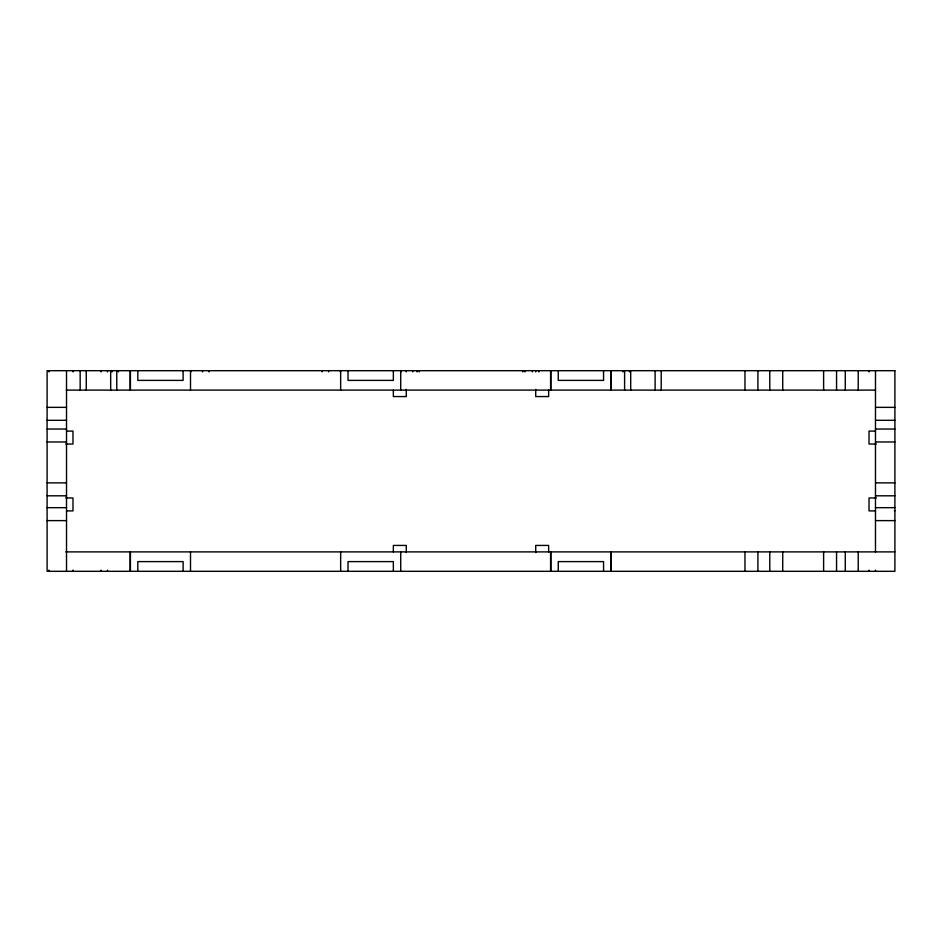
<?xml version="1.0" encoding="UTF-8"?>
<svg xmlns="http://www.w3.org/2000/svg" width="942" height="942" viewBox="0 0 942 942"><rect width="100%" height="100%" fill="white"/><g stroke="black" fill="none" stroke-linecap="round" stroke-linejoin="round"><path stroke-width="1.41" d="M66.317 390.106L875.483 390.106M47.1 407.356L66.517 407.356M875.483 407.356L894.9 407.356M47.1 420.309L66.517 420.309M875.483 420.309L894.9 420.309M47.1 429.034L66.517 429.034M875.483 429.034L894.9 429.034M66.517 431.095L72.981 431.095L72.981 444.035L65.799 444.035M875.483 431.095L869.019 431.095L869.019 444.035L876.201 444.035M47.1 441.975L66.517 441.975M875.483 441.975L894.9 441.975M47.1 482.869L66.517 482.869M875.483 482.869L894.9 482.869M47.1 495.81L66.517 495.81M875.483 495.81L894.9 495.81M65.799 497.965L72.981 497.965L72.981 510.905L66.517 510.905M876.201 497.965L869.019 497.965L869.019 510.905L875.483 510.905M47.1 507.679L66.517 507.679M875.483 507.679L894.9 507.679M894.288 510.905L894.9 510.905M47.1 520.62L66.517 520.62M875.483 520.62L894.9 520.62M65.799 551.894L894.9 551.894M875.483 370.689L875.483 552.106M875.483 570.098L875.483 571.311M869.019 370.689L869.019 371.902M869.019 570.098L869.019 571.311M858.221 370.689L858.221 390.106M858.221 551.894L858.221 571.311M845.28 370.689L845.28 390.106M845.28 551.894L845.28 571.311M836.555 370.689L836.555 390.106M836.555 551.894L836.555 571.311M823.614 370.689L823.614 390.106M823.614 551.894L823.614 571.311M782.72 370.689L782.72 390.106M782.72 551.894L782.72 571.311M769.779 370.689L769.779 390.106M769.779 551.894L769.779 571.311M757.91 370.689L757.91 390.106M757.91 551.894L757.91 571.311M744.969 370.689L744.969 390.106M744.969 551.894L744.969 571.311M661.213 370.689L661.213 390.106M655.114 370.689L655.114 390.106M630.704 370.689L630.704 390.106M629.444 370.689L629.444 371.902M624.605 370.689L624.605 390.106M622.98 370.689L622.98 371.902M611.217 370.689L611.217 390.106M611.217 551.894L611.217 571.311M610.946 370.689L610.946 390.106M610.946 551.894L610.946 571.311M603.563 370.689L603.563 380.391L558.265 380.391L558.265 370.689M603.563 571.311L603.563 561.609L558.265 561.609L558.265 571.311M550.87 370.689L550.87 390.106M550.87 551.894L550.87 571.311M550.599 370.689L550.599 390.106M550.599 551.894L550.599 571.311M548.656 390.106L548.656 396.57L535.715 396.57L535.715 389.387M548.656 551.894L548.656 545.43L535.715 545.43L535.715 552.613M538.848 370.689L538.848 371.902M535.715 370.689L535.715 371.902M532.371 370.689L532.371 371.902M524.929 370.689L524.929 371.902M522.775 370.689L522.775 371.902M419.225 370.689L419.225 371.902M417.07 370.689L417.07 371.902M412.749 370.689L412.749 371.902M406.285 370.689L406.285 371.902M406.285 389.387L406.285 396.57L393.344 396.57L393.344 390.106M406.285 552.613L406.285 545.43L393.344 545.43L393.344 551.894M400.998 370.689L400.998 371.902M400.727 370.689L400.727 390.106M400.727 551.894L400.727 571.311M393.344 370.689L393.344 380.391L348.034 380.391L348.034 370.689M393.344 571.311L393.344 561.609L348.034 561.609L348.034 571.311M340.651 370.689L340.651 390.106M340.651 551.894L340.651 571.311M340.38 370.689L340.38 371.902M328.617 370.689L328.617 371.902M322.152 370.689L322.152 371.902M209.006 370.689L209.006 371.902M202.53 370.689L202.53 371.902M190.779 370.689L190.779 371.902M190.508 370.689L190.508 390.106M190.508 551.894L190.508 571.311M183.113 370.689L183.113 380.391L137.815 380.391L137.815 370.689M183.113 571.311L183.113 561.609L137.815 561.609L137.815 571.311M130.42 370.689L130.42 390.106M130.42 551.894L130.42 571.311M130.149 370.689L130.149 390.106M130.149 551.894L130.149 571.311M118.398 370.689L118.398 371.902M116.773 370.689L116.773 390.106M111.921 370.689L111.921 371.902M110.673 370.689L110.673 390.106M107.506 370.689L107.506 371.902M107.506 570.098L107.506 571.311M101.029 370.689L101.029 371.902M101.029 570.098L101.029 571.311M86.264 370.689L86.264 390.106M80.164 370.689L80.164 390.106M72.981 370.689L72.981 371.902M72.981 570.098L72.981 571.311M66.517 370.689L66.517 571.311M48.949 370.689L48.949 371.902M48.949 570.098L48.949 571.311M894.9 370.689L47.1 370.689L47.1 571.311L894.9 571.311L894.9 370.689"/></g></svg>
